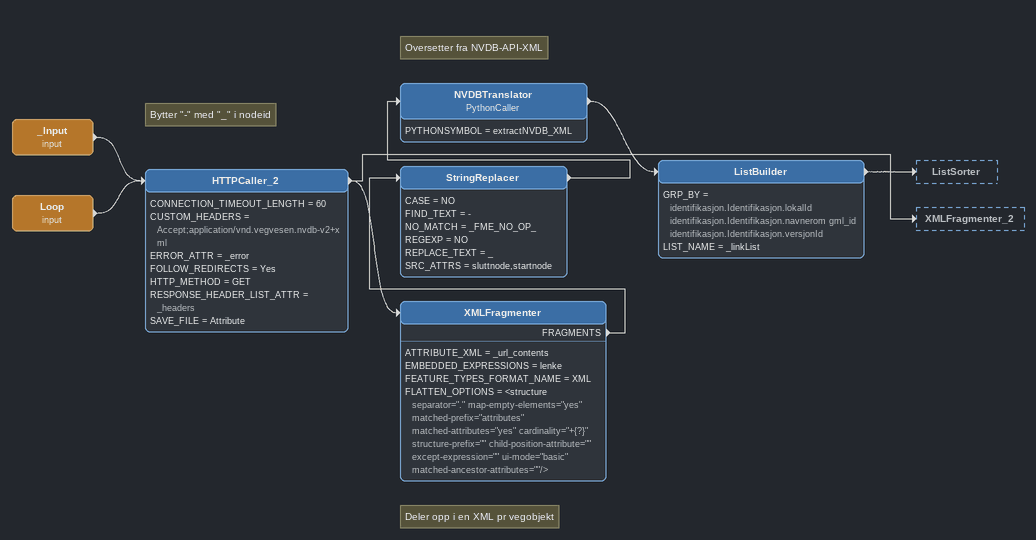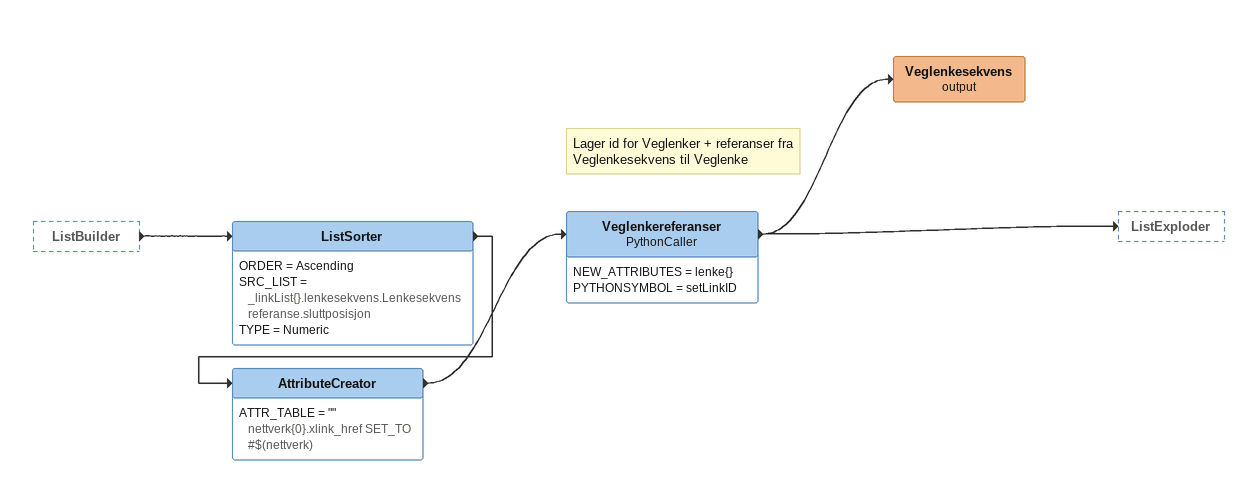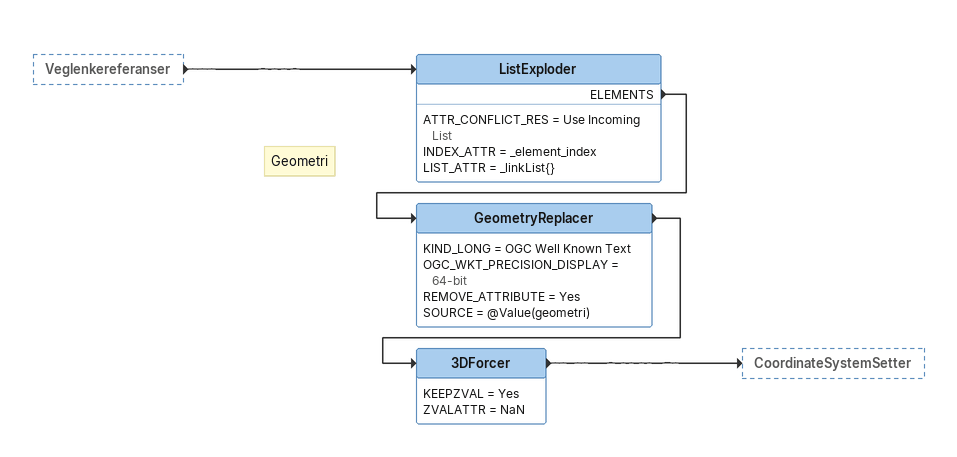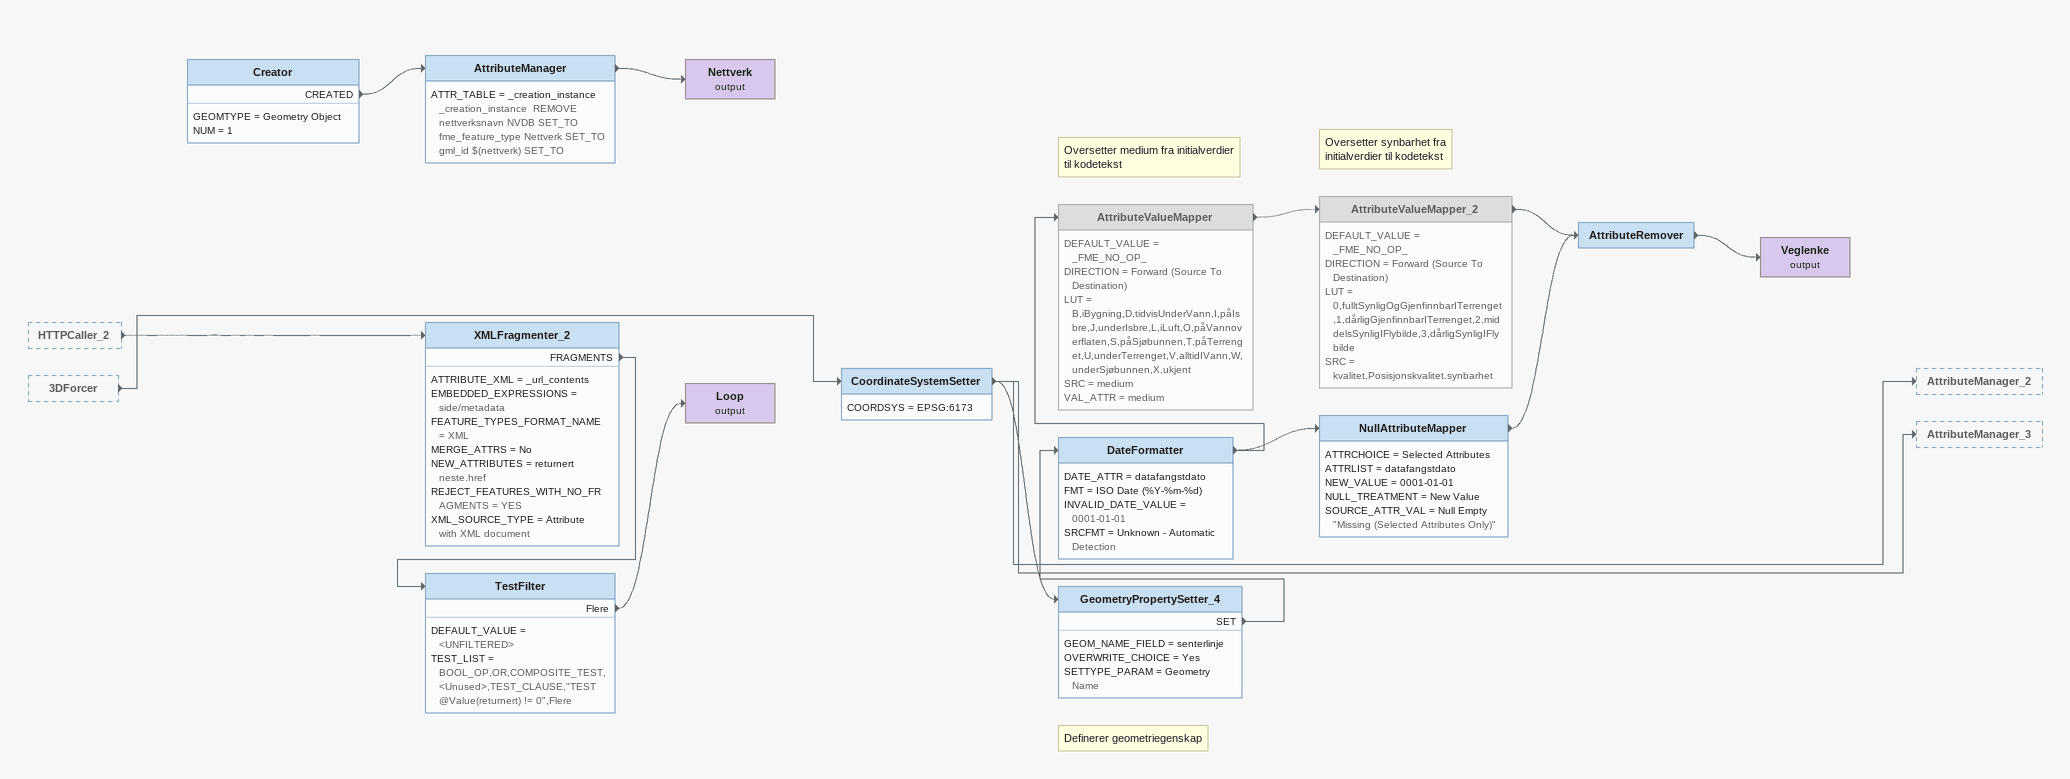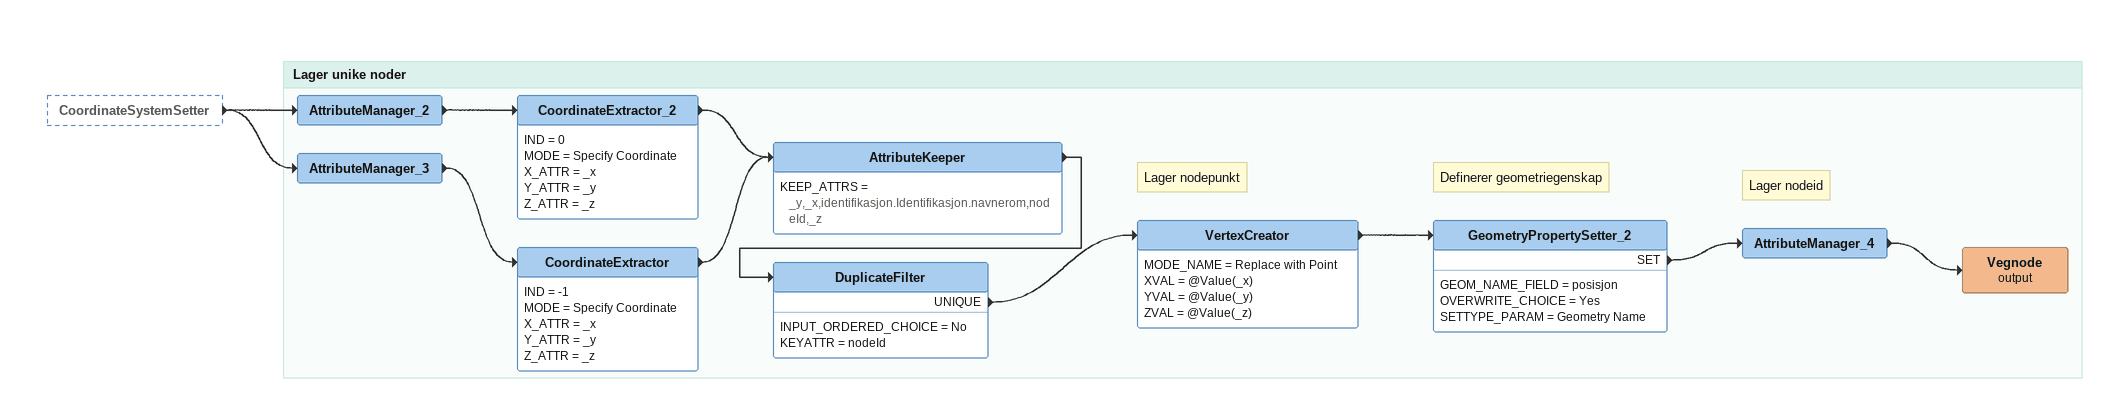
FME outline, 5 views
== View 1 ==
_Input (input)
    -> HTTPCaller_2
Loop (input)
    -> HTTPCaller_2
HTTPCaller_2
    CONNECTION_TIMEOUT_LENGTH = 60
    CUSTOM_HEADERS = Accept;application/vnd.vegvesen.nvdb-v2+xml
    ERROR_ATTR = _error
    FOLLOW_REDIRECTS = Yes
    HTTP_METHOD = GET
    RESPONSE_HEADER_LIST_ATTR = _headers
    SAVE_FILE = Attribute
    -> XMLFragmenter_2
    -> XMLFragmenter
Note: Deler opp i en XML pr vegobjekt
XMLFragmenter
    ATTRIBUTE_XML = _url_contents
    EMBEDDED_EXPRESSIONS = lenke
    FEATURE_TYPES_FORMAT_NAME = XML
    FLATTEN_OPTIONS = <structure separator="." map-empty-elements="yes" matched-prefix="attributes" matched-attributes="yes" cardinality="+{?}" structure-prefix="" child-position-attribute="" except-expression="" ui-mode="basic" matched-ancestor-attributes=""/>
    FRAGMENTS -> StringReplacer
Note: Bytter "-" med "_" i nodeid
StringReplacer
    CASE = NO
    FIND_TEXT = -
    NO_MATCH = _FME_NO_OP_
    REGEXP = NO
    REPLACE_TEXT = _
    SRC_ATTRS = sluttnode,startnode
    -> NVDBTranslator
Note: Oversetter fra NVDB-API-XML
NVDBTranslator: PythonCaller
    PYTHONSYMBOL = extractNVDB_XML
    -> ListBuilder
ListBuilder
    GRP_BY = identifikasjon.Identifikasjon.lokalId identifikasjon.Identifikasjon.navnerom gml_id identifikasjon.Identifikasjon.versjonId
    LIST_NAME = _linkList
    -> ListSorter

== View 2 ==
ListBuilder [outside]
    -> ListSorter
ListSorter
    ORDER = Ascending
    SRC_LIST = _linkList{}.lenkesekvens.Lenkesekvensreferanse.sluttposisjon
    TYPE = Numeric
    -> AttributeCreator
AttributeCreator
    ATTR_TABLE = "" nettverk{0}.xlink_href SET_TO #$(nettverk)
    -> Veglenkereferanser
Note: Lager id for Veglenker + referanser fra Veglenkesekvens til Veglenke
Veglenkereferanser: PythonCaller
    NEW_ATTRIBUTES = lenke{}
    PYTHONSYMBOL = setLinkID
    -> Veglenkesekvens (output)
    -> ListExploder
Veglenkesekvens (output)

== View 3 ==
Veglenkereferanser [outside]
    -> ListExploder
ListExploder
    ATTR_CONFLICT_RES = Use Incoming List
    INDEX_ATTR = _element_index
    LIST_ATTR = _linkList{}
    ELEMENTS -> GeometryReplacer
Note: Geometri
GeometryReplacer
    KIND_LONG = OGC Well Known Text
    OGC_WKT_PRECISION_DISPLAY = 64-bit
    REMOVE_ATTRIBUTE = Yes
    SOURCE = @Value(geometri)
    -> 3DForcer
3DForcer
    KEEPZVAL = Yes
    ZVALATTR = NaN
    -> CoordinateSystemSetter

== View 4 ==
HTTPCaller_2 [outside]
    -> XMLFragmenter_2
3DForcer [outside]
    -> CoordinateSystemSetter
CoordinateSystemSetter
    COORDSYS = EPSG:6173
    -> GeometryPropertySetter_4
    -> AttributeManager_2
    -> AttributeManager_3
Note: Definerer geometriegenskap
GeometryPropertySetter_4
    GEOM_NAME_FIELD = senterlinje
    OVERWRITE_CHOICE = Yes
    SETTYPE_PARAM = Geometry Name
    SET -> DateFormatter
DateFormatter
    DATE_ATTR = datafangstdato
    FMT = ISO Date (%Y-%m-%d)
    INVALID_DATE_VALUE = 0001-01-01
    SRCFMT = Unknown - Automatic Detection
    -> AttributeValueMapper
    -> NullAttributeMapper
Note: Oversetter medium fra initialverdier til kodetekst
AttributeValueMapper [off]
    DEFAULT_VALUE = _FME_NO_OP_
    DIRECTION = Forward (Source To Destination)
    LUT = B,iBygning,D,tidvisUnderVann,I,påIsbre,J,underIsbre,L,iLuft,O,påVannoverflaten,S,påSjøbunnen,T,påTerrenget,U,underTerrenget,V,alltidIVann,W,underSjøbunnen,X,ukjent
    SRC = medium
    VAL_ATTR = medium
    -> AttributeValueMapper_2 [off]
Note: Oversetter synbarhet fra initialverdier til kodetekst
AttributeValueMapper_2 [off]
    DEFAULT_VALUE = _FME_NO_OP_
    DIRECTION = Forward (Source To Destination)
    LUT = 0,fulltSynligOgGjenfinnbarITerrenget,1,dårligGjenfinnbarITerrenget,2,middelsSynligIFlybilde,3,dårligSynligIFlybilde
    SRC = kvalitet.Posisjonskvalitet.synbarhet
    -> AttributeRemover
NullAttributeMapper
    ATTRCHOICE = Selected Attributes
    ATTRLIST = datafangstdato
    NEW_VALUE = 0001-01-01
    NULL_TREATMENT = New Value
    SOURCE_ATTR_VAL = Null Empty "Missing (Selected Attributes Only)"
    -> AttributeRemover
AttributeRemover
    -> Veglenke (output)
Veglenke (output)
XMLFragmenter_2
    ATTRIBUTE_XML = _url_contents
    EMBEDDED_EXPRESSIONS = side/metadata
    FEATURE_TYPES_FORMAT_NAME = XML
    MERGE_ATTRS = No
    NEW_ATTRIBUTES = returnert neste.href
    REJECT_FEATURES_WITH_NO_FRAGMENTS = YES
    XML_SOURCE_TYPE = Attribute with XML document
    FRAGMENTS -> TestFilter
TestFilter
    DEFAULT_VALUE = <UNFILTERED>
    TEST_LIST = BOOL_OP,OR,COMPOSITE_TEST,<Unused>,TEST_CLAUSE,"TEST @Value(returnert) != 0",Flere
    Flere -> Loop (output)
Loop (output)
Creator
    GEOMTYPE = Geometry Object
    NUM = 1
    CREATED -> AttributeManager
AttributeManager
    ATTR_TABLE = _creation_instance _creation_instance  REMOVE  nettverksnavn NVDB SET_TO  fme_feature_type Nettverk SET_TO  gml_id $(nettverk) SET_TO
    -> Nettverk (output)
Nettverk (output)

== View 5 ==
CoordinateSystemSetter [outside]
    -> AttributeManager_2
    -> AttributeManager_3

Bookmark: Lager unike noder
AttributeManager_2
    -> CoordinateExtractor_2
CoordinateExtractor_2
    IND = 0
    MODE = Specify Coordinate
    X_ATTR = _x
    Y_ATTR = _y
    Z_ATTR = _z
    -> AttributeKeeper
AttributeManager_3
    -> CoordinateExtractor
CoordinateExtractor
    IND = -1
    MODE = Specify Coordinate
    X_ATTR = _x
    Y_ATTR = _y
    Z_ATTR = _z
    -> AttributeKeeper
AttributeKeeper
    KEEP_ATTRS = _y,_x,identifikasjon.Identifikasjon.navnerom,nodeId,_z
    -> DuplicateFilter
DuplicateFilter
    INPUT_ORDERED_CHOICE = No
    KEYATTR = nodeId
    UNIQUE -> VertexCreator
Note: Lager nodepunkt
VertexCreator
    MODE_NAME = Replace with Point
    XVAL = @Value(_x)
    YVAL = @Value(_y)
    ZVAL = @Value(_z)
    -> GeometryPropertySetter_2
Note: Definerer geometriegenskap
GeometryPropertySetter_2
    GEOM_NAME_FIELD = posisjon
    OVERWRITE_CHOICE = Yes
    SETTYPE_PARAM = Geometry Name
    SET -> AttributeManager_4
Note: Lager nodeid
AttributeManager_4
    -> Vegnode (output)
Vegnode (output)
